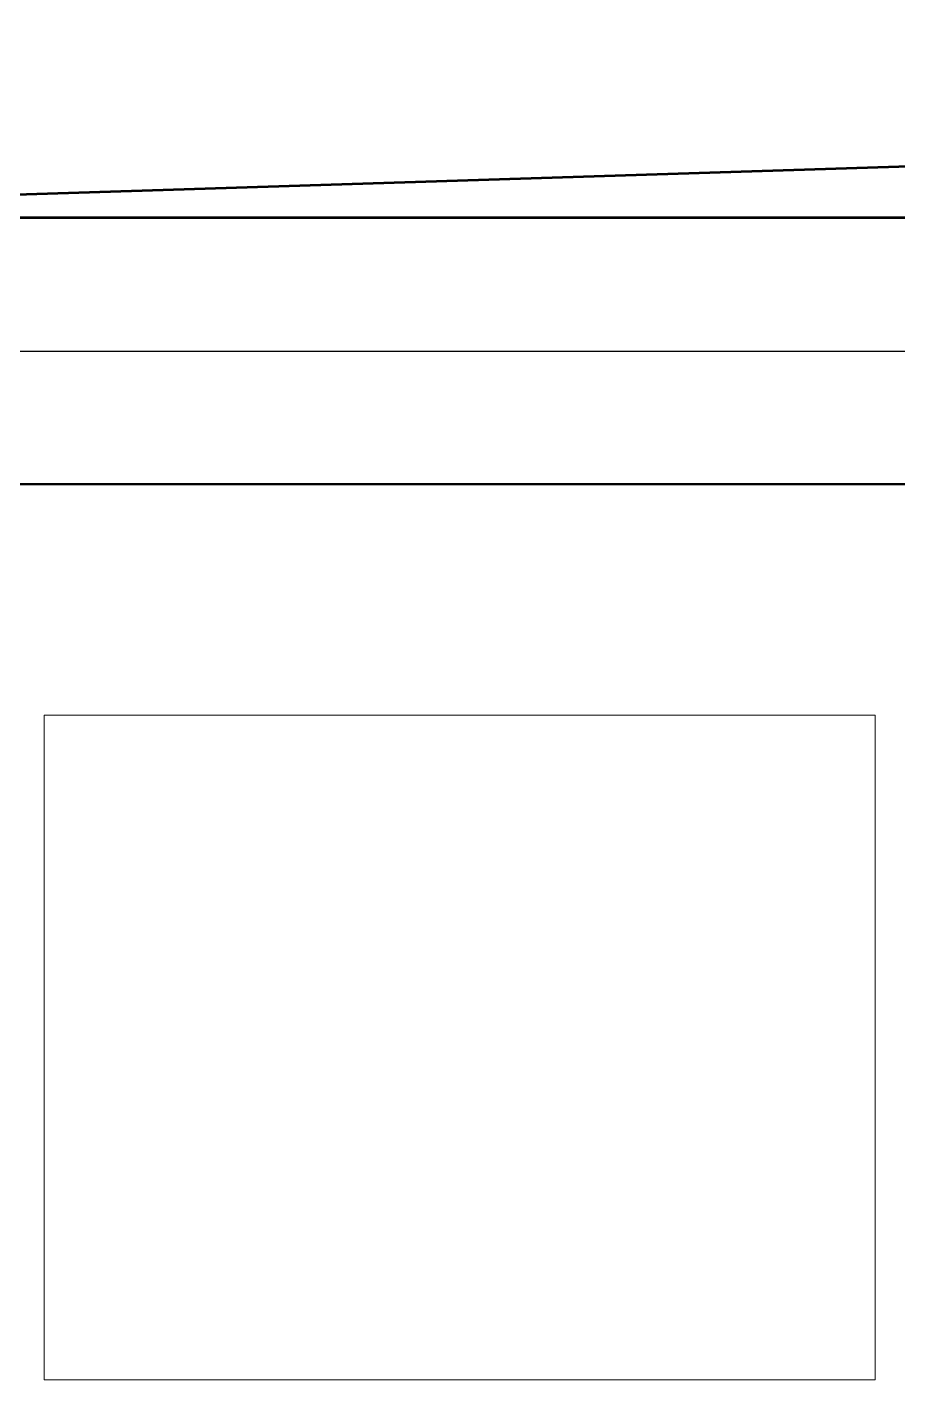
# Model space of a CAD drawing. Header units: metres. Extents: x 29 to 562, y -33 to 369.
# Drawn here: x 451.104 to 453.725, y 117.842 to 121.911 of the extents above; entities that cross this region are included whole.
import ezdxf

# ---------------------------------------------------------------- set-up
doc = ezdxf.new("R2010")
doc.units = ezdxf.units.M
doc.header["$LTSCALE"] = 2
for name, color, linetype, lineweight in [('A-GLAZ', 2, 'Continuous', 18), ('A-ROOF', 226, 'Continuous', 53), ('S-BEAM', 1, 'Continuous', 50)]:
    doc.layers.add(name, color=color, linetype=linetype, lineweight=lineweight)
doc.layers.add('S-DECK', color=7, linetype='Continuous')

msp = doc.modelspace()

# ---------------------------------------------------------------- linework, layer by layer
at = {"layer": 'A-GLAZ'}
for p, q in [((453.6559, 119.8416), (451.1559, 119.8416)), ((451.1559, 119.8416), (451.1559, 117.8416)), ((453.6559, 117.8416), (453.6559, 119.8416)), ((451.1559, 117.8416), (453.6559, 117.8416))]:
    msp.add_line(p, q, dxfattribs=at)
at = {"layer": 'A-ROOF'}
for p, q in [((467.0254, 121.911), (448.9254, 121.3381)), ((448.9254, 121.3381), (485.1254, 121.336))]:
    msp.add_line(p, q, dxfattribs=at)
at = {"layer": 'S-BEAM'}
msp.add_line((448.6754, 120.536), (485.3754, 120.536), dxfattribs=at)
at = {"layer": 'S-DECK'}
msp.add_line((448.5254, 120.936), (485.5254, 120.936), dxfattribs=at)

doc.saveas('drawing.dxf')
